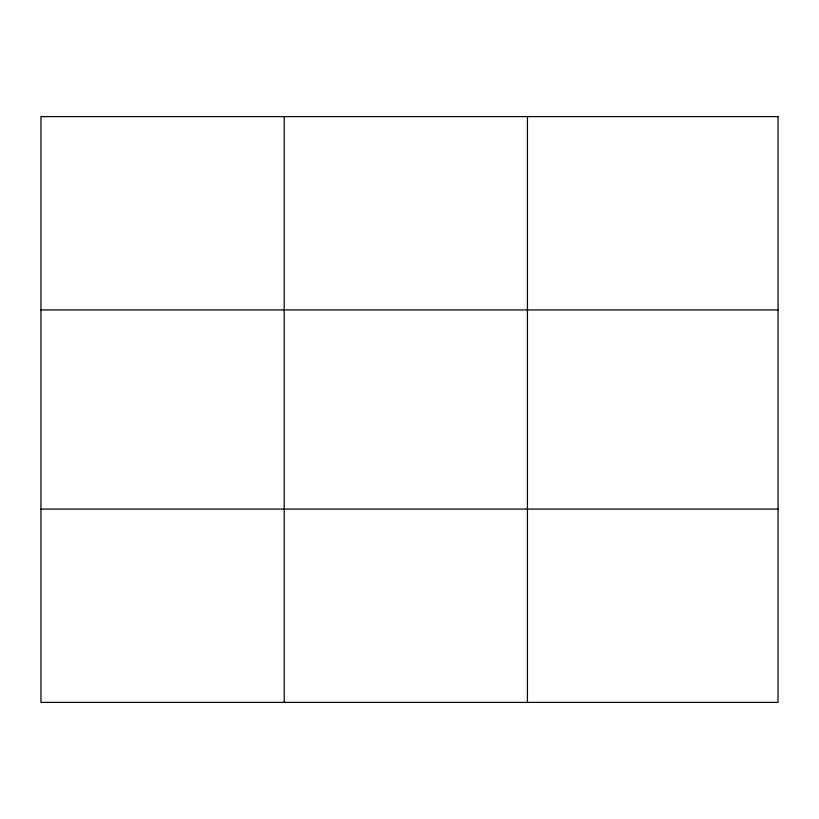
<?xml version="1.0" encoding="UTF-8"?>
<svg xmlns="http://www.w3.org/2000/svg" width="819" height="819" viewBox="0 0 819 819"><rect width="100%" height="100%" fill="white"/><g stroke="black" fill="none" stroke-linecap="round" stroke-linejoin="round"><path stroke-width="1.23" d="M284.193 116.605L284.193 702.395M527.436 116.605L527.436 702.395M40.95 309.92L778.05 309.92M40.95 509.08L778.05 509.08M778.05 116.605L778.05 702.395L40.95 702.395L40.95 116.605L778.05 116.605"/></g></svg>
